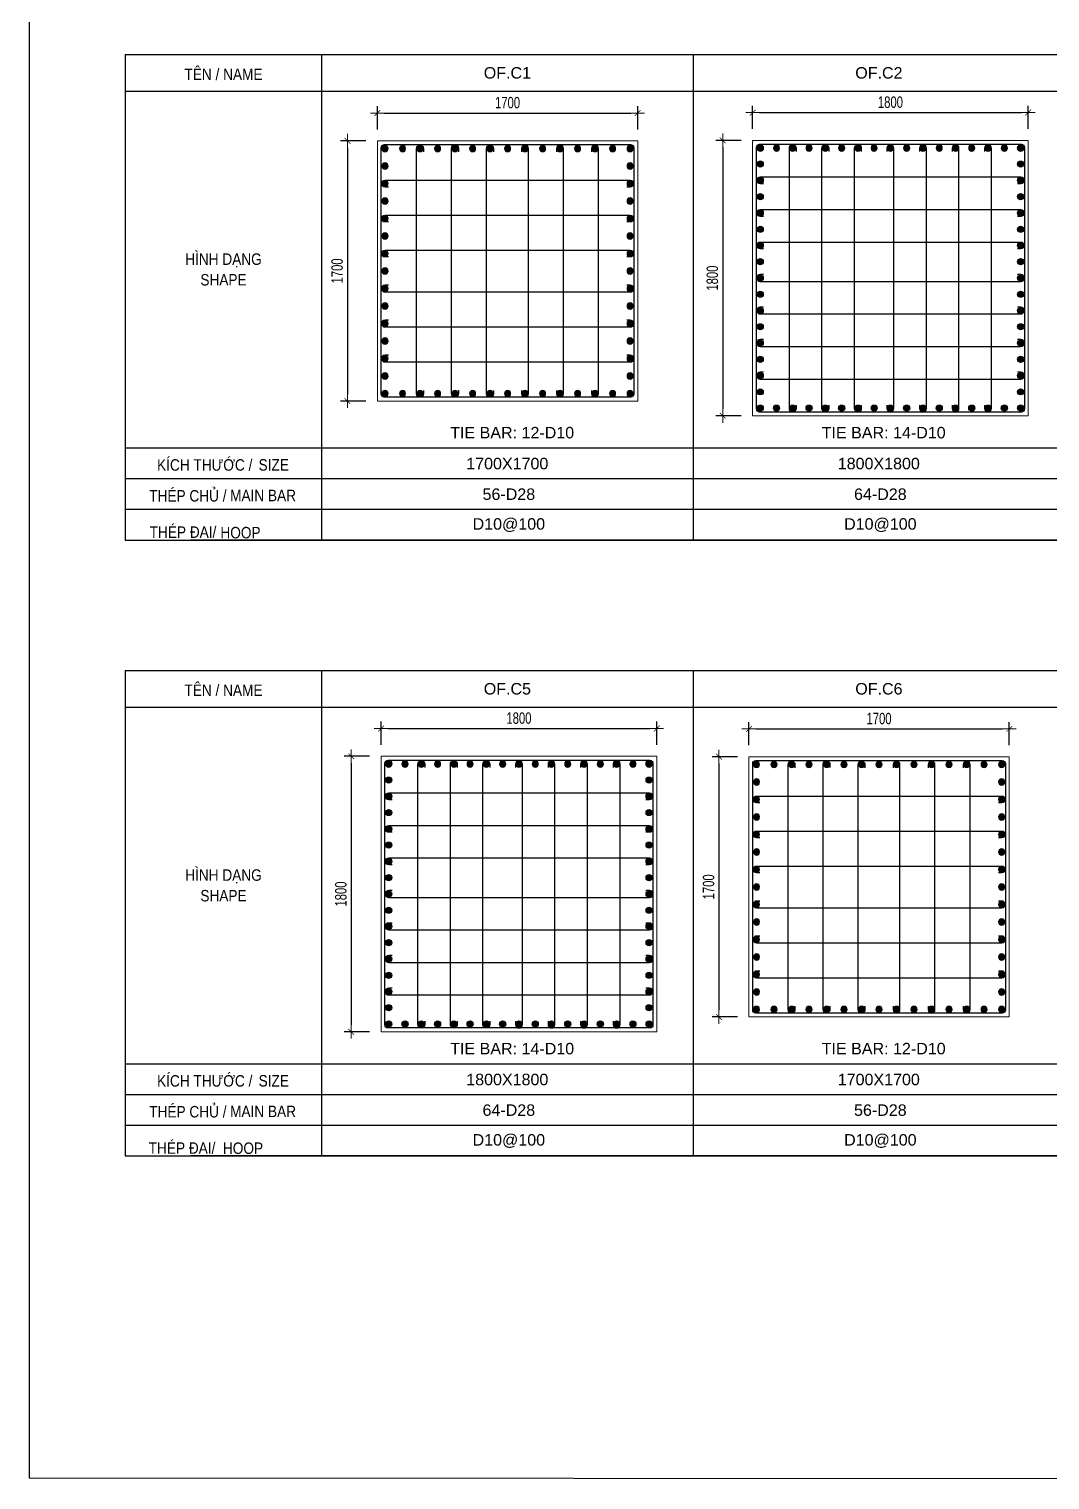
# Model space of a CAD drawing. Header units: millimetres. Extents: x 458085 to 481415, y 87765 to 165974.
# Drawn here: x 458088 to 464755, y 108981 to 118461 of the extents above; entities that cross this region are included whole.
import ezdxf
from ezdxf.enums import TextEntityAlignment as Align

# ---------------------------------------------------------------- set-up
doc = ezdxf.new("R2010")
doc.units = ezdxf.units.MM
doc.linetypes.add('CENTER2', pattern=[1.125, 0.75, -0.125, 0.125, -0.125])
doc.layers.get('Defpoints').update_dxf_attribs({"color": 151, "lineweight": 9})
for name, color, linetype in [('2', 2, 'Continuous'), ('A-ANNO-LEAD', 4, 'Continuous'), ('CEN', 1, 'CENTER2'), ('STL', 3, 'Continuous'), ('TIT1', 3, 'Continuous')]:
    doc.layers.add(name, color=color, linetype=linetype)
for name, color, linetype, lineweight in [('NDC_S_CONTINUOUS', 3, 'Continuous', 20), ('NDC_S_DIM', 1, 'Continuous', 15), ('NDC_S_VN TEXT', 7, 'Continuous', 20)]:
    doc.layers.add(name, color=color, linetype=linetype, lineweight=lineweight)
doc.styles.add('NDC_ARIAL', font='arial.ttf', dxfattribs={"width": 0.85})
doc.styles.add('NDC_DIM', font='', dxfattribs={"width": 0.75})
doc.styles.get('NDC_DIM').set_extended_font_data('Dotum')
doc.dimstyles.new('NDC_dim_30', dxfattribs={"dimscale": 30, "dimtxt": 2.5, "dimasz": 1.5, "dimexe": 1.5, "dimexo": 2.5, "dimgap": 1, "dimtad": 1, "dimdec": 0, "dimzin": 0, "dimdsep": 46, "dimtxsty": 'NDC_DIM', "dimblk": 'DIMMARK', "dimcen": 0.09, "dimdle": 1.2, "dimclrd": 1, "dimclre": 1, "dimclrt": 3, "dimadec": 0, "dimazin": 0, "dimtfac": 1, "dimtdec": 0, "dimtix": 1, "dimtofl": 0, "dimtmove": 0, "dimatfit": 3, "dimfxl": 8, "dimfxlon": 1, "dimtolj": 1, "dimtzin": 0, "dimarcsym": 0})

# ---------------------------------------------------------------- blocks, each defined once
blk = doc.blocks.new('8')
at = {"layer": '2'}
blk.add_hatch(color=256, dxfattribs=at).paths.add_polyline_path([(20, 0, 0.386127), (1.9, 19.9), (-1.9, 19.9, 0.386127), (-20, 0, 1)])
blk.add_circle((0, 0), 20, dxfattribs=at)
blk = doc.blocks.new('5')
at = {"layer": 'CEN', "rotation": 180}
blk.add_blockref('8', (0, 0), dxfattribs=at)
blk = doc.blocks.new('*U152')
at = {"layer": 'STL', "xscale": -1, "rotation": 270}
blk.add_blockref('5', (0, 0), dxfattribs=at)
blk = doc.blocks.new('*U153')
at = {"layer": 'NDC_S_DIM', "color": 0, "linetype": 'ByBlock', "lineweight": -2, "transparency": 16777216}
for p in [(299692.7, 70167.6), (299807.1, 70167.6), (299921.4, 70167.6), (300035.7, 70167.6), (300150, 70167.6), (300264.3, 70167.6), (300378.6, 70167.6), (300493, 70167.6), (300607.3, 70167.6), (300721.6, 70167.6), (300835.9, 70167.6), (300950.2, 70167.6), (301064.6, 70167.6), (301178.9, 70167.6), (301293.2, 70167.6)]:
    blk.add_blockref('*U152', p, dxfattribs=at)
blk = doc.blocks.new('*U171')
at = {"layer": 'STL', "xscale": -1, "rotation": 270}
blk.add_blockref('5', (0, 0), dxfattribs=at)
blk = doc.blocks.new('*U172')
at = {"layer": 'NDC_S_DIM', "color": 0, "linetype": 'ByBlock', "lineweight": -2, "transparency": 16777216}
for p in [(299692.7, 70167.6), (299807.1, 70167.6), (299921.4, 70167.6), (300035.7, 70167.6), (300150, 70167.6), (300264.3, 70167.6), (300378.6, 70167.6), (300493, 70167.6), (300607.3, 70167.6), (300721.6, 70167.6), (300835.9, 70167.6), (300950.2, 70167.6), (301064.6, 70167.6), (301178.9, 70167.6), (301293.2, 70167.6)]:
    blk.add_blockref('*U171', p, dxfattribs=at)
blk = doc.blocks.new('*U173')
at = {"layer": 'STL', "xscale": -1, "rotation": 270}
blk.add_blockref('5', (0, 0), dxfattribs=at)
blk = doc.blocks.new('*U174')
at = {"layer": 'NDC_S_DIM', "color": 0, "linetype": 'ByBlock', "lineweight": -2, "transparency": 16777216}
for p in [(299692.7, 70167.6), (299807.1, 70167.6), (299921.4, 70167.6), (300035.7, 70167.6), (300150, 70167.6), (300264.3, 70167.6), (300378.6, 70167.6), (300493, 70167.6), (300607.3, 70167.6), (300721.6, 70167.6), (300835.9, 70167.6), (300950.2, 70167.6), (301064.6, 70167.6), (301178.9, 70167.6), (301293.2, 70167.6)]:
    blk.add_blockref('*U173', p, dxfattribs=at)
blk = doc.blocks.new('*U154')
at = {"layer": 'STL', "xscale": -1, "rotation": 270}
blk.add_blockref('5', (0, 0), dxfattribs=at)
blk = doc.blocks.new('*U155')
at = {"layer": 'NDC_S_DIM', "color": 0, "linetype": 'ByBlock', "lineweight": -2, "transparency": 16777216}
for p in [(299692.7, 70167.6), (299807.1, 70167.6), (299921.4, 70167.6), (300035.7, 70167.6), (300150, 70167.6), (300264.3, 70167.6), (300378.6, 70167.6), (300493, 70167.6), (300607.3, 70167.6), (300721.6, 70167.6), (300835.9, 70167.6), (300950.2, 70167.6), (301064.6, 70167.6), (301178.9, 70167.6), (301293.2, 70167.6)]:
    blk.add_blockref('*U154', p, dxfattribs=at)
blk = doc.blocks.new('DIMMARK')
at = {"layer": 'NDC_S_DIM', "color": 1}
blk.add_line((-1.5, 0), (1, 0), dxfattribs=at)
at = {"layer": 'NDC_S_DIM', "color": 2, "const_width": 0.1}
blk.add_lwpolyline([(-0.42, -0.42), (0.42, 0.42)], dxfattribs=at)
blk = doc.blocks.new('*D201')
at = {"layer": 'Defpoints', "color": 0, "ltscale": 40, "transparency": 16777216}
for p in [(462062.4, 117912.4), (460362.4, 117730.8), (462062.4, 117730.8)]:
    blk.add_point(p, dxfattribs=at)
at = {"layer": 'NDC_S_DIM', "color": 1, "lineweight": -2, "ltscale": 40, "transparency": 16777216}
for p, q in [((460362.4, 117805.8), (460362.4, 117957.4)), ((462062.4, 117805.8), (462062.4, 117957.4)), ((460407.4, 117912.4), (462017.4, 117912.4))]:
    blk.add_line(p, q, dxfattribs=at)
at = {"layer": 'NDC_S_DIM', "color": 1, "lineweight": -2, "ltscale": 40, "transparency": 16777216, "xscale": 45, "yscale": 45, "zscale": 45, "rotation": 180}
blk.add_blockref('DIMMARK', (460362.4, 117912.4), dxfattribs=at)
at = {"layer": 'NDC_S_DIM', "color": 1, "lineweight": -2, "ltscale": 40, "transparency": 16777216, "xscale": 45, "yscale": 45, "zscale": 45}
blk.add_blockref('DIMMARK', (462062.4, 117912.4), dxfattribs=at)
at = {"layer": 'NDC_S_DIM', "color": 3, "ltscale": 40, "transparency": 16777216, "insert": (461212.4, 117979.9), "char_height": 75, "attachment_point": 5, "style": 'NDC_DIM'}
blk.add_mtext('\\A1;1700', dxfattribs=at)
blk = doc.blocks.new('*D202')
at = {"layer": 'Defpoints', "color": 0, "ltscale": 40, "transparency": 16777216}
for p in [(460362.4, 117730.8), (460167, 116030.8), (460362.4, 116030.8)]:
    blk.add_point(p, dxfattribs=at)
at = {"layer": 'NDC_S_DIM', "color": 1, "lineweight": -2, "ltscale": 40, "transparency": 16777216}
for p, q in [((460287.4, 117730.8), (460122, 117730.8)), ((460167, 117685.8), (460167, 116075.8)), ((460287.4, 116030.8), (460122, 116030.8))]:
    blk.add_line(p, q, dxfattribs=at)
at = {"layer": 'NDC_S_DIM', "color": 1, "lineweight": -2, "ltscale": 40, "transparency": 16777216, "xscale": 45, "yscale": 45, "zscale": 45}
for p, rotation in [((460167, 117730.8), 90), ((460167, 116030.8), 270)]:
    blk.add_blockref('DIMMARK', p, dxfattribs=dict(at, rotation=rotation))
at = {"layer": 'NDC_S_DIM', "color": 3, "ltscale": 40, "transparency": 16777216, "insert": (460099.5, 116880.8), "char_height": 75, "attachment_point": 5, "rotation": 90, "style": 'NDC_DIM'}
blk.add_mtext('\\A1;1700', dxfattribs=at)
blk = doc.blocks.new('*D203')
at = {"layer": 'Defpoints', "color": 0, "ltscale": 40, "transparency": 16777216}
for p in [(464612.9, 117915.5), (462812.9, 117733.9), (464612.9, 117733.9)]:
    blk.add_point(p, dxfattribs=at)
at = {"layer": 'NDC_S_DIM', "color": 1, "lineweight": -2, "ltscale": 40, "transparency": 16777216}
for p, q in [((462812.9, 117808.9), (462812.9, 117960.5)), ((464612.9, 117808.9), (464612.9, 117960.5)), ((462857.9, 117915.5), (464567.9, 117915.5))]:
    blk.add_line(p, q, dxfattribs=at)
at = {"layer": 'NDC_S_DIM', "color": 1, "lineweight": -2, "ltscale": 40, "transparency": 16777216, "xscale": 45, "yscale": 45, "zscale": 45, "rotation": 180}
blk.add_blockref('DIMMARK', (462812.9, 117915.5), dxfattribs=at)
at = {"layer": 'NDC_S_DIM', "color": 1, "lineweight": -2, "ltscale": 40, "transparency": 16777216, "xscale": 45, "yscale": 45, "zscale": 45}
blk.add_blockref('DIMMARK', (464612.9, 117915.5), dxfattribs=at)
at = {"layer": 'NDC_S_DIM', "color": 3, "ltscale": 40, "transparency": 16777216, "insert": (463712.9, 117983), "char_height": 75, "attachment_point": 5, "style": 'NDC_DIM'}
blk.add_mtext('\\A1;1800', dxfattribs=at)
blk = doc.blocks.new('*D204')
at = {"layer": 'Defpoints', "color": 0, "ltscale": 40, "transparency": 16777216}
for p in [(462812.9, 117733.9), (462617.5, 115933.9), (462812.9, 115933.9)]:
    blk.add_point(p, dxfattribs=at)
at = {"layer": 'NDC_S_DIM', "color": 1, "lineweight": -2, "ltscale": 40, "transparency": 16777216}
for p, q in [((462737.9, 117733.9), (462572.5, 117733.9)), ((462617.5, 117688.9), (462617.5, 115978.9)), ((462737.9, 115933.9), (462572.5, 115933.9))]:
    blk.add_line(p, q, dxfattribs=at)
at = {"layer": 'NDC_S_DIM', "color": 1, "lineweight": -2, "ltscale": 40, "transparency": 16777216, "xscale": 45, "yscale": 45, "zscale": 45}
for p, rotation in [((462617.5, 117733.9), 90), ((462617.5, 115933.9), 270)]:
    blk.add_blockref('DIMMARK', p, dxfattribs=dict(at, rotation=rotation))
at = {"layer": 'NDC_S_DIM', "color": 3, "ltscale": 40, "transparency": 16777216, "insert": (462550, 116833.9), "char_height": 75, "attachment_point": 5, "rotation": 90, "style": 'NDC_DIM'}
blk.add_mtext('\\A1;1800', dxfattribs=at)
blk = doc.blocks.new('*U197')
at = {"layer": 'STL', "xscale": -1, "rotation": 270}
blk.add_blockref('5', (0, 0), dxfattribs=at)
blk = doc.blocks.new('*U198')
at = {"layer": 'NDC_S_DIM', "color": 0, "linetype": 'ByBlock', "lineweight": -2, "transparency": 16777216}
for p in [(308694.2, 70751.5), (308800.5, 70751.5), (308906.8, 70751.5), (309013.1, 70751.5), (309119.4, 70751.5), (309225.6, 70751.5), (309331.9, 70751.5), (309438.2, 70751.5), (309544.5, 70751.5), (309650.7, 70751.5), (309757, 70751.5), (309863.3, 70751.5), (309969.6, 70751.5), (310075.9, 70751.5), (310182.1, 70751.5), (310288.4, 70751.5), (310394.7, 70751.5)]:
    blk.add_blockref('*U197', p, dxfattribs=at)
blk = doc.blocks.new('*U156')
at = {"layer": 'STL', "xscale": -1, "rotation": 270}
blk.add_blockref('5', (0, 0), dxfattribs=at)
blk = doc.blocks.new('*U157')
at = {"layer": 'NDC_S_DIM', "color": 0, "linetype": 'ByBlock', "lineweight": -2, "transparency": 16777216}
for p in [(308694.2, 70751.5), (308800.5, 70751.5), (308906.8, 70751.5), (309013.1, 70751.5), (309119.4, 70751.5), (309225.6, 70751.5), (309331.9, 70751.5), (309438.2, 70751.5), (309544.5, 70751.5), (309650.7, 70751.5), (309757, 70751.5), (309863.3, 70751.5), (309969.6, 70751.5), (310075.9, 70751.5), (310182.1, 70751.5), (310288.4, 70751.5), (310394.7, 70751.5)]:
    blk.add_blockref('*U156', p, dxfattribs=at)
blk = doc.blocks.new('*U158')
at = {"layer": 'STL', "xscale": -1, "rotation": 270}
blk.add_blockref('5', (0, 0), dxfattribs=at)
blk = doc.blocks.new('*U159')
at = {"layer": 'NDC_S_DIM', "color": 0, "linetype": 'ByBlock', "lineweight": -2, "transparency": 16777216}
for p in [(308694.2, 70751.5), (308800.5, 70751.5), (308906.8, 70751.5), (309013.1, 70751.5), (309119.4, 70751.5), (309225.6, 70751.5), (309331.9, 70751.5), (309438.2, 70751.5), (309544.5, 70751.5), (309650.7, 70751.5), (309757, 70751.5), (309863.3, 70751.5), (309969.6, 70751.5), (310075.9, 70751.5), (310182.1, 70751.5), (310288.4, 70751.5), (310394.7, 70751.5)]:
    blk.add_blockref('*U158', p, dxfattribs=at)
blk = doc.blocks.new('*U195')
at = {"layer": 'STL', "xscale": -1, "rotation": 270}
blk.add_blockref('5', (0, 0), dxfattribs=at)
blk = doc.blocks.new('*U196')
at = {"layer": 'NDC_S_DIM', "color": 0, "linetype": 'ByBlock', "lineweight": -2, "transparency": 16777216}
for p in [(308694.2, 70751.5), (308800.5, 70751.5), (308906.8, 70751.5), (309013.1, 70751.5), (309119.4, 70751.5), (309225.6, 70751.5), (309331.9, 70751.5), (309438.2, 70751.5), (309544.5, 70751.5), (309650.7, 70751.5), (309757, 70751.5), (309863.3, 70751.5), (309969.6, 70751.5), (310075.9, 70751.5), (310182.1, 70751.5), (310288.4, 70751.5), (310394.7, 70751.5)]:
    blk.add_blockref('*U195', p, dxfattribs=at)
blk = doc.blocks.new('*D269')
at = {"layer": 'Defpoints', "color": 0, "ltscale": 40, "transparency": 16777216}
for p in [(462186.8, 113891), (460386.8, 113709.5), (462186.8, 113709.5)]:
    blk.add_point(p, dxfattribs=at)
at = {"layer": 'NDC_S_DIM', "color": 1, "lineweight": -2, "ltscale": 40, "transparency": 16777216}
for p, q in [((460386.8, 113784.5), (460386.8, 113936)), ((460431.8, 113891), (462141.8, 113891)), ((462186.8, 113784.5), (462186.8, 113936))]:
    blk.add_line(p, q, dxfattribs=at)
at = {"layer": 'NDC_S_DIM', "color": 1, "lineweight": -2, "ltscale": 40, "transparency": 16777216, "xscale": 45, "yscale": 45, "zscale": 45, "rotation": 180}
blk.add_blockref('DIMMARK', (460386.8, 113891), dxfattribs=at)
at = {"layer": 'NDC_S_DIM', "color": 1, "lineweight": -2, "ltscale": 40, "transparency": 16777216, "xscale": 45, "yscale": 45, "zscale": 45}
blk.add_blockref('DIMMARK', (462186.8, 113891), dxfattribs=at)
at = {"layer": 'NDC_S_DIM', "color": 3, "ltscale": 40, "transparency": 16777216, "insert": (461286.8, 113958.6), "char_height": 75, "attachment_point": 5, "style": 'NDC_DIM'}
blk.add_mtext('\\A1;1800', dxfattribs=at)
blk = doc.blocks.new('*D270')
at = {"layer": 'Defpoints', "color": 0, "ltscale": 40, "transparency": 16777216}
for p in [(460386.8, 113709.5), (460191.4, 111909.5), (460386.8, 111909.5)]:
    blk.add_point(p, dxfattribs=at)
at = {"layer": 'NDC_S_DIM', "color": 1, "lineweight": -2, "ltscale": 40, "transparency": 16777216}
for p, q in [((460311.8, 113709.5), (460146.4, 113709.5)), ((460191.4, 113664.5), (460191.4, 111954.5)), ((460311.8, 111909.5), (460146.4, 111909.5))]:
    blk.add_line(p, q, dxfattribs=at)
at = {"layer": 'NDC_S_DIM', "color": 1, "lineweight": -2, "ltscale": 40, "transparency": 16777216, "xscale": 45, "yscale": 45, "zscale": 45}
for p, rotation in [((460191.4, 113709.5), 90), ((460191.4, 111909.5), 270)]:
    blk.add_blockref('DIMMARK', p, dxfattribs=dict(at, rotation=rotation))
at = {"layer": 'NDC_S_DIM', "color": 3, "ltscale": 40, "transparency": 16777216, "insert": (460123.9, 112809.5), "char_height": 75, "attachment_point": 5, "rotation": 90, "style": 'NDC_DIM'}
blk.add_mtext('\\A1;1800', dxfattribs=at)
blk = doc.blocks.new('*U230')
at = {"layer": 'STL', "xscale": -1, "rotation": 270}
blk.add_blockref('5', (0, 0), dxfattribs=at)
blk = doc.blocks.new('*U231')
at = {"layer": 'NDC_S_DIM', "color": 0, "linetype": 'ByBlock', "lineweight": -2, "transparency": 16777216}
for p in [(308694.2, 70751.5), (308800.5, 70751.5), (308906.8, 70751.5), (309013.1, 70751.5), (309119.4, 70751.5), (309225.6, 70751.5), (309331.9, 70751.5), (309438.2, 70751.5), (309544.5, 70751.5), (309650.7, 70751.5), (309757, 70751.5), (309863.3, 70751.5), (309969.6, 70751.5), (310075.9, 70751.5), (310182.1, 70751.5), (310288.4, 70751.5), (310394.7, 70751.5)]:
    blk.add_blockref('*U230', p, dxfattribs=at)
blk = doc.blocks.new('*U224')
at = {"layer": 'STL', "xscale": -1, "rotation": 270}
blk.add_blockref('5', (0, 0), dxfattribs=at)
blk = doc.blocks.new('*U225')
at = {"layer": 'NDC_S_DIM', "color": 0, "linetype": 'ByBlock', "lineweight": -2, "transparency": 16777216}
for p in [(308694.2, 70751.5), (308800.5, 70751.5), (308906.8, 70751.5), (309013.1, 70751.5), (309119.4, 70751.5), (309225.6, 70751.5), (309331.9, 70751.5), (309438.2, 70751.5), (309544.5, 70751.5), (309650.7, 70751.5), (309757, 70751.5), (309863.3, 70751.5), (309969.6, 70751.5), (310075.9, 70751.5), (310182.1, 70751.5), (310288.4, 70751.5), (310394.7, 70751.5)]:
    blk.add_blockref('*U224', p, dxfattribs=at)
blk = doc.blocks.new('*U226')
at = {"layer": 'STL', "xscale": -1, "rotation": 270}
blk.add_blockref('5', (0, 0), dxfattribs=at)
blk = doc.blocks.new('*U227')
at = {"layer": 'NDC_S_DIM', "color": 0, "linetype": 'ByBlock', "lineweight": -2, "transparency": 16777216}
for p in [(308694.2, 70751.5), (308800.5, 70751.5), (308906.8, 70751.5), (309013.1, 70751.5), (309119.4, 70751.5), (309225.6, 70751.5), (309331.9, 70751.5), (309438.2, 70751.5), (309544.5, 70751.5), (309650.7, 70751.5), (309757, 70751.5), (309863.3, 70751.5), (309969.6, 70751.5), (310075.9, 70751.5), (310182.1, 70751.5), (310288.4, 70751.5), (310394.7, 70751.5)]:
    blk.add_blockref('*U226', p, dxfattribs=at)
blk = doc.blocks.new('*U228')
at = {"layer": 'STL', "xscale": -1, "rotation": 270}
blk.add_blockref('5', (0, 0), dxfattribs=at)
blk = doc.blocks.new('*U229')
at = {"layer": 'NDC_S_DIM', "color": 0, "linetype": 'ByBlock', "lineweight": -2, "transparency": 16777216}
for p in [(308694.2, 70751.5), (308800.5, 70751.5), (308906.8, 70751.5), (309013.1, 70751.5), (309119.4, 70751.5), (309225.6, 70751.5), (309331.9, 70751.5), (309438.2, 70751.5), (309544.5, 70751.5), (309650.7, 70751.5), (309757, 70751.5), (309863.3, 70751.5), (309969.6, 70751.5), (310075.9, 70751.5), (310182.1, 70751.5), (310288.4, 70751.5), (310394.7, 70751.5)]:
    blk.add_blockref('*U228', p, dxfattribs=at)
blk = doc.blocks.new('*U232')
at = {"layer": 'STL', "xscale": -1, "rotation": 270}
blk.add_blockref('5', (0, 0), dxfattribs=at)
blk = doc.blocks.new('*U256')
at = {"layer": 'NDC_S_DIM', "color": 0, "linetype": 'ByBlock', "lineweight": -2, "transparency": 16777216}
for p in [(299692.7, 70167.6), (299807.1, 70167.6), (299921.4, 70167.6), (300035.7, 70167.6), (300150, 70167.6), (300264.3, 70167.6), (300378.6, 70167.6), (300493, 70167.6), (300607.3, 70167.6), (300721.6, 70167.6), (300835.9, 70167.6), (300950.2, 70167.6), (301064.6, 70167.6), (301178.9, 70167.6), (301293.2, 70167.6)]:
    blk.add_blockref('*U232', p, dxfattribs=at)
blk = doc.blocks.new('*U257')
at = {"layer": 'STL', "xscale": -1, "rotation": 270}
blk.add_blockref('5', (0, 0), dxfattribs=at)
blk = doc.blocks.new('*U258')
at = {"layer": 'NDC_S_DIM', "color": 0, "linetype": 'ByBlock', "lineweight": -2, "transparency": 16777216}
for p in [(299692.7, 70167.6), (299807.1, 70167.6), (299921.4, 70167.6), (300035.7, 70167.6), (300150, 70167.6), (300264.3, 70167.6), (300378.6, 70167.6), (300493, 70167.6), (300607.3, 70167.6), (300721.6, 70167.6), (300835.9, 70167.6), (300950.2, 70167.6), (301064.6, 70167.6), (301178.9, 70167.6), (301293.2, 70167.6)]:
    blk.add_blockref('*U257', p, dxfattribs=at)
blk = doc.blocks.new('*U259')
at = {"layer": 'STL', "xscale": -1, "rotation": 270}
blk.add_blockref('5', (0, 0), dxfattribs=at)
blk = doc.blocks.new('*U260')
at = {"layer": 'NDC_S_DIM', "color": 0, "linetype": 'ByBlock', "lineweight": -2, "transparency": 16777216}
for p in [(299692.7, 70167.6), (299807.1, 70167.6), (299921.4, 70167.6), (300035.7, 70167.6), (300150, 70167.6), (300264.3, 70167.6), (300378.6, 70167.6), (300493, 70167.6), (300607.3, 70167.6), (300721.6, 70167.6), (300835.9, 70167.6), (300950.2, 70167.6), (301064.6, 70167.6), (301178.9, 70167.6), (301293.2, 70167.6)]:
    blk.add_blockref('*U259', p, dxfattribs=at)
blk = doc.blocks.new('*U261')
at = {"layer": 'STL', "xscale": -1, "rotation": 270}
blk.add_blockref('5', (0, 0), dxfattribs=at)
blk = doc.blocks.new('*U262')
at = {"layer": 'NDC_S_DIM', "color": 0, "linetype": 'ByBlock', "lineweight": -2, "transparency": 16777216}
for p in [(299692.7, 70167.6), (299807.1, 70167.6), (299921.4, 70167.6), (300035.7, 70167.6), (300150, 70167.6), (300264.3, 70167.6), (300378.6, 70167.6), (300493, 70167.6), (300607.3, 70167.6), (300721.6, 70167.6), (300835.9, 70167.6), (300950.2, 70167.6), (301064.6, 70167.6), (301178.9, 70167.6), (301293.2, 70167.6)]:
    blk.add_blockref('*U261', p, dxfattribs=at)
blk = doc.blocks.new('*D271')
at = {"layer": 'Defpoints', "color": 0, "ltscale": 40, "transparency": 16777216}
for p in [(464488.5, 113887.9), (462788.5, 113706.3), (464488.5, 113706.3)]:
    blk.add_point(p, dxfattribs=at)
at = {"layer": 'NDC_S_DIM', "color": 1, "lineweight": -2, "ltscale": 40, "transparency": 16777216}
for p, q in [((462788.5, 113781.3), (462788.5, 113932.9)), ((462833.5, 113887.9), (464443.5, 113887.9)), ((464488.5, 113781.3), (464488.5, 113932.9))]:
    blk.add_line(p, q, dxfattribs=at)
at = {"layer": 'NDC_S_DIM', "color": 1, "lineweight": -2, "ltscale": 40, "transparency": 16777216, "xscale": 45, "yscale": 45, "zscale": 45, "rotation": 180}
blk.add_blockref('DIMMARK', (462788.5, 113887.9), dxfattribs=at)
at = {"layer": 'NDC_S_DIM', "color": 1, "lineweight": -2, "ltscale": 40, "transparency": 16777216, "xscale": 45, "yscale": 45, "zscale": 45}
blk.add_blockref('DIMMARK', (464488.5, 113887.9), dxfattribs=at)
at = {"layer": 'NDC_S_DIM', "color": 3, "ltscale": 40, "transparency": 16777216, "insert": (463638.5, 113955.5), "char_height": 75, "attachment_point": 5, "style": 'NDC_DIM'}
blk.add_mtext('\\A1;1700', dxfattribs=at)
blk = doc.blocks.new('*D272')
at = {"layer": 'Defpoints', "color": 0, "ltscale": 40, "transparency": 16777216}
for p in [(462788.5, 113706.3), (462593.1, 112006.3), (462788.5, 112006.3)]:
    blk.add_point(p, dxfattribs=at)
at = {"layer": 'NDC_S_DIM', "color": 1, "lineweight": -2, "ltscale": 40, "transparency": 16777216}
for p, q in [((462713.5, 113706.3), (462548.1, 113706.3)), ((462593.1, 113661.3), (462593.1, 112051.3)), ((462713.5, 112006.3), (462548.1, 112006.3))]:
    blk.add_line(p, q, dxfattribs=at)
at = {"layer": 'NDC_S_DIM', "color": 1, "lineweight": -2, "ltscale": 40, "transparency": 16777216, "xscale": 45, "yscale": 45, "zscale": 45}
for p, rotation in [((462593.1, 113706.3), 90), ((462593.1, 112006.3), 270)]:
    blk.add_blockref('DIMMARK', p, dxfattribs=dict(at, rotation=rotation))
at = {"layer": 'NDC_S_DIM', "color": 3, "ltscale": 40, "transparency": 16777216, "insert": (462525.6, 112856.3), "char_height": 75, "attachment_point": 5, "rotation": 90, "style": 'NDC_DIM'}
blk.add_mtext('\\A1;1700', dxfattribs=at)

msp = doc.modelspace()

# ---------------------------------------------------------------- linework, layer by layer
at = {"layer": '2', "lineweight": -2, "ltscale": 1000}
for points in [[(462037.4, 117685.8), (462037.4, 116075.8, -0.414214), (462017.4, 116055.8), (460407.4, 116055.8, -0.414214), (460387.4, 116075.8), (460387.4, 117685.8, -0.414214), (460407.4, 117705.8), (462017.4, 117705.8, -0.414214)], [(464587.9, 117688.9), (464587.9, 115978.9, -0.414214), (464567.9, 115958.9), (462857.9, 115958.9, -0.414214), (462837.9, 115978.9), (462837.9, 117688.9, -0.414214), (462857.9, 117708.9), (464567.9, 117708.9, -0.414214)], [(462161.8, 113664.5), (462161.8, 111954.5, -0.414214), (462141.8, 111934.5), (460431.8, 111934.5, -0.414214), (460411.8, 111954.5), (460411.8, 113664.5, -0.414214), (460431.8, 113684.5), (462141.8, 113684.5, -0.414214)], [(464463.5, 113661.3), (464463.5, 112051.3, -0.414214), (464443.5, 112031.3), (462833.5, 112031.3, -0.414214), (462813.5, 112051.3), (462813.5, 113661.3, -0.414214), (462833.5, 113681.3), (464443.5, 113681.3, -0.414214)]]:
    msp.add_lwpolyline(points, format="xyb", close=True, dxfattribs=at)
at = {"layer": '2'}
for points in [[(460663.3, 116100.4), (460663.3, 116078.3, -1), (460618.3, 116078.3), (460618.3, 117680.3, -1), (460663.3, 117680.3), (460663.3, 117658.1)], [(460891.9, 116101.9), (460891.9, 116079.8, -1), (460846.9, 116079.8), (460846.9, 117681.8, -1), (460891.9, 117681.8), (460891.9, 117659.6)], [(461120.6, 116100.4), (461120.6, 116078.3, -1), (461075.6, 116078.3), (461075.6, 117680.3, -1), (461120.6, 117680.3), (461120.6, 117658.1)], [(461304.2, 116100.4), (461304.2, 116078.3, 1), (461349.2, 116078.3), (461349.2, 117680.3, 1), (461304.2, 117680.3), (461304.2, 117658.1)], [(461532.8, 116100.4), (461532.8, 116078.3, 1), (461577.9, 116078.3), (461577.9, 117680.3, 1), (461532.8, 117680.3), (461532.8, 117658.1)], [(461761.5, 116100.4), (461761.5, 116078.3, 1), (461806.5, 116078.3), (461806.5, 117680.3, 1), (461761.5, 117680.3), (461761.5, 117658.1)], [(463097.7, 116003.5), (463097.7, 115981.4, -1), (463052.7, 115981.4), (463052.7, 117683.4, -1), (463097.7, 117683.4), (463097.7, 117661.3)], [(463310.3, 116003.5), (463310.3, 115981.4, -1), (463265.2, 115981.4), (463265.2, 117683.4, -1), (463310.3, 117683.4), (463310.3, 117661.3)], [(463522.8, 116003.5), (463522.8, 115981.4, -1), (463477.8, 115981.4), (463477.8, 117683.4, -1), (463522.8, 117683.4), (463522.8, 117661.3)], [(463690.4, 116003.5), (463690.4, 115981.4, 1), (463735.4, 115981.4), (463735.4, 117683.4, 1), (463690.4, 117683.4), (463690.4, 117661.3)], [(463902.9, 116003.5), (463902.9, 115981.4, 1), (463947.9, 115981.4), (463947.9, 117683.4, 1), (463902.9, 117683.4), (463902.9, 117661.3)], [(464115.5, 116003.5), (464115.5, 115981.4, 1), (464160.5, 115981.4), (464160.5, 117683.4, 1), (464115.5, 117683.4), (464115.5, 117661.3)], [(464328, 116003.5), (464328, 115981.4, 1), (464373.1, 115981.4), (464373.1, 117683.4, 1), (464328, 117683.4), (464328, 117661.3)], [(460434.3, 117429.1), (460412.2, 117429.1, -1), (460412.2, 117474.2), (462014.2, 117474.2, -1), (462014.2, 117429.1), (461992.1, 117429.1)], [(462884.8, 117449.8), (462862.6, 117449.8, -1), (462862.6, 117494.8), (464564.7, 117494.8, -1), (464564.7, 117449.8), (464542.5, 117449.8)], [(462884.8, 117237.2), (462862.6, 117237.2, -1), (462862.6, 117282.3), (464564.7, 117282.3, -1), (464564.7, 117237.2), (464542.5, 117237.2)], [(460434.3, 117200.5), (460412.2, 117200.5, -1), (460412.2, 117245.5), (462014.2, 117245.5, -1), (462014.2, 117200.5), (461992.1, 117200.5)], [(460434.3, 116971.9), (460412.2, 116971.9, -1), (460412.2, 117016.9), (462014.2, 117016.9, -1), (462014.2, 116971.9), (461992.1, 116971.9)], [(462884.8, 117024.7), (462862.6, 117024.7, -1), (462862.6, 117069.7), (464564.7, 117069.7, -1), (464564.7, 117024.7), (464542.5, 117024.7)], [(462884.8, 116857.2), (462862.6, 116857.2, 1), (462862.6, 116812.1), (464564.7, 116812.1, 1), (464564.7, 116857.2), (464542.5, 116857.2)], [(460434.3, 116788.2), (460412.2, 116788.2, 1), (460412.2, 116743.2), (462014.2, 116743.2, 1), (462014.2, 116788.2), (461992.1, 116788.2)], [(462884.8, 116644.6), (462862.6, 116644.6, 1), (462862.6, 116599.6), (464564.7, 116599.6, 1), (464564.7, 116644.6), (464542.5, 116644.6)], [(460434.3, 116559.6), (460412.2, 116559.6, 1), (460412.2, 116514.6), (462014.2, 116514.6, 1), (462014.2, 116559.6), (461992.1, 116559.6)], [(462884.8, 116432), (462862.6, 116432, 1), (462862.6, 116387), (464564.7, 116387, 1), (464564.7, 116432), (464542.5, 116432)], [(460434.3, 116331), (460412.2, 116331, 1), (460412.2, 116286), (462014.2, 116286, 1), (462014.2, 116331), (461992.1, 116331)], [(462884.8, 116219.5), (462862.6, 116219.5, 1), (462862.6, 116174.5), (464564.7, 116174.5, 1), (464564.7, 116219.5), (464542.5, 116219.5)], [(460671.6, 111979.1), (460671.6, 111957, -1), (460626.6, 111957), (460626.6, 113659, -1), (460671.6, 113659), (460671.6, 113636.8)], [(460884.2, 111979.1), (460884.2, 111957, -1), (460839.1, 111957), (460839.1, 113659, -1), (460884.2, 113659), (460884.2, 113636.8)], [(461096.7, 111979.1), (461096.7, 111957, -1), (461051.7, 111957), (461051.7, 113659, -1), (461096.7, 113659), (461096.7, 113636.8)], [(461264.3, 111979.1), (461264.3, 111957, 1), (461309.3, 111957), (461309.3, 113659, 1), (461264.3, 113659), (461264.3, 113636.8)], [(461476.8, 111979.1), (461476.8, 111957, 1), (461521.8, 111957), (461521.8, 113659, 1), (461476.8, 113659), (461476.8, 113636.8)], [(461689.4, 111979.1), (461689.4, 111957, 1), (461734.4, 111957), (461734.4, 113659, 1), (461689.4, 113659), (461689.4, 113636.8)], [(461901.9, 111979.1), (461901.9, 111957, 1), (461947, 111957), (461947, 113659, 1), (461901.9, 113659), (461901.9, 113636.8)], [(463089.4, 112076), (463089.4, 112053.8, -1), (463044.4, 112053.8), (463044.4, 113655.8, -1), (463089.4, 113655.8), (463089.4, 113633.7)], [(463318, 112077.5), (463318, 112055.3, -1), (463273, 112055.3), (463273, 113657.3, -1), (463318, 113657.3), (463318, 113635.2)], [(463546.7, 112076), (463546.7, 112053.8, -1), (463501.7, 112053.8), (463501.7, 113655.8, -1), (463546.7, 113655.8), (463546.7, 113633.7)], [(463730.3, 112076), (463730.3, 112053.8, 1), (463775.3, 112053.8), (463775.3, 113655.8, 1), (463730.3, 113655.8), (463730.3, 113633.7)], [(463958.9, 112076), (463958.9, 112053.8, 1), (464003.9, 112053.8), (464003.9, 113655.8, 1), (463958.9, 113655.8), (463958.9, 113633.7)], [(464187.6, 112076), (464187.6, 112053.8, 1), (464232.6, 112053.8), (464232.6, 113655.8, 1), (464187.6, 113655.8), (464187.6, 113633.7)], [(460458.7, 113425.4), (460436.5, 113425.4, -1), (460436.5, 113470.4), (462138.6, 113470.4, -1), (462138.6, 113425.4), (462116.4, 113425.4)], [(462860.4, 113404.7), (462838.3, 113404.7, -1), (462838.3, 113449.7), (464440.3, 113449.7, -1), (464440.3, 113404.7), (464418.2, 113404.7)], [(460458.7, 113212.8), (460436.5, 113212.8, -1), (460436.5, 113257.8), (462138.6, 113257.8, -1), (462138.6, 113212.8), (462116.4, 113212.8)], [(462860.4, 113176.1), (462838.3, 113176.1, -1), (462838.3, 113221.1), (464440.3, 113221.1, -1), (464440.3, 113176.1), (464418.2, 113176.1)], [(460458.7, 113000.2), (460436.5, 113000.2, -1), (460436.5, 113045.3), (462138.6, 113045.3, -1), (462138.6, 113000.2), (462116.4, 113000.2)], [(462860.4, 112947.4), (462838.3, 112947.4, -1), (462838.3, 112992.4), (464440.3, 112992.4, -1), (464440.3, 112947.4), (464418.2, 112947.4)], [(460458.7, 112832.7), (460436.5, 112832.7, 1), (460436.5, 112787.7), (462138.6, 112787.7, 1), (462138.6, 112832.7), (462116.4, 112832.7)], [(462860.4, 112763.8), (462838.3, 112763.8, 1), (462838.3, 112718.8), (464440.3, 112718.8, 1), (464440.3, 112763.8), (464418.2, 112763.8)], [(460458.7, 112620.1), (460436.5, 112620.1, 1), (460436.5, 112575.1), (462138.6, 112575.1, 1), (462138.6, 112620.1), (462116.4, 112620.1)], [(462860.4, 112535.2), (462838.3, 112535.2, 1), (462838.3, 112490.1), (464440.3, 112490.1, 1), (464440.3, 112535.2), (464418.2, 112535.2)], [(460458.7, 112407.6), (460436.5, 112407.6, 1), (460436.5, 112362.6), (462138.6, 112362.6, 1), (462138.6, 112407.6), (462116.4, 112407.6)], [(462860.4, 112306.5), (462838.3, 112306.5, 1), (462838.3, 112261.5), (464440.3, 112261.5, 1), (464440.3, 112306.5), (464418.2, 112306.5)], [(460458.7, 112195), (460436.5, 112195, 1), (460436.5, 112150), (462138.6, 112150, 1), (462138.6, 112195), (462116.4, 112195)]]:
    msp.add_lwpolyline(points, format="xyb", dxfattribs=at)
at = {"layer": 'A-ANNO-LEAD'}
msp.add_lwpolyline([(458087.5, 108994), (479422.5, 108980.9), (479422.5, 125600.9), (458087.5, 125614)], close=True, dxfattribs=at)
at = {"layer": 'NDC_S_CONTINUOUS', "ltscale": 70}
for points in [[(462062.4, 117730.8), (462062.4, 116030.8), (460362.4, 116030.8), (460362.4, 117730.8), (462062.4, 117730.8)], [(464612.9, 117733.9), (464612.9, 115933.9), (462812.9, 115933.9), (462812.9, 117733.9), (464612.9, 117733.9)], [(462186.8, 113709.5), (462186.8, 111909.5), (460386.8, 111909.5), (460386.8, 113709.5), (462186.8, 113709.5)], [(464488.5, 113706.3), (464488.5, 112006.3), (462788.5, 112006.3), (462788.5, 113706.3), (464488.5, 113706.3)]]:
    msp.add_lwpolyline(points, dxfattribs=at)
at = {"layer": 'TIT1', "color": 2}
for p, q in [((458715.4, 118295), (479422.5, 118295)), ((458715.4, 114270.6), (479422.5, 114270.6))]:
    msp.add_line(p, q, dxfattribs=at)
at = {"layer": 'TIT1'}
for p, q in [((458715.4, 118295), (458715.4, 115122.3)), ((459999.3, 115122.3), (459999.3, 118295)), ((462425.4, 118295), (462425.4, 115122.3)), ((458715.4, 118055), (479422.5, 118055)), ((458715.4, 115122.3), (479422.5, 115122.3)), ((458715.4, 114270.6), (458715.4, 111097.9)), ((459999.3, 111097.9), (459999.3, 114270.6)), ((462425.4, 114270.6), (462425.4, 111097.9)), ((458715.4, 114030.6), (479422.5, 114030.6)), ((458715.4, 111097.9), (479422.5, 111097.9))]:
    msp.add_line(p, q, dxfattribs=at)
at = {"layer": 'TIT1', "color": 8}
for p, q in [((479422.5, 115722.3), (458715.4, 115722.3)), ((479422.5, 115522.3), (458715.4, 115522.3)), ((479422.5, 115322.3), (458715.4, 115322.3)), ((479422.5, 115122.3), (459144.6, 115122.3)), ((479422.5, 111697.9), (458715.4, 111697.9)), ((479422.5, 111497.9), (458715.4, 111497.9)), ((479422.5, 111297.9), (458715.4, 111297.9)), ((479422.5, 111097.9), (459144.6, 111097.9))]:
    msp.add_line(p, q, dxfattribs=at)

# ---------------------------------------------------------------- block references
at = {"layer": 'NDC_S_DIM'}
for name, p in [('*U153', (160719.4, 47512.7)), ('*U198', (154168.4, 46931.9)), ('*U172', (160719.4, 45912.2)), ('*U231', (151742.3, 42907.4)), ('*U256', (163145.5, 43488.2)), ('*U258', (163145.5, 41887.8))]:
    msp.add_blockref(name, p, dxfattribs=at)
at = {"layer": 'NDC_S_DIM', "rotation": 90}
for name, p in [('*U174', (530579.8, -183612.9)), ('*U155', (532180.2, -183612.9)), ('*U260', (533005.9, -187637.4)), ('*U262', (534606.3, -187637.4))]:
    msp.add_blockref(name, p, dxfattribs=at)
at = {"layer": 'NDC_S_DIM', "xscale": -1}
for name, p, rotation in [('*U159', (392111.1, -192709.8), 270), ('*U196', (393811.6, -192709.8), 270), ('*U157', (154168.4, 186735.9), 180), ('*U227', (389685, -196734.3), 270), ('*U229', (391385.5, -196734.3), 270), ('*U225', (151742.3, 182711.5), 180)]:
    msp.add_blockref(name, p, dxfattribs=dict(at, rotation=rotation))

# ---------------------------------------------------------------- texts
at = {"layer": 'NDC_S_VN TEXT', "style": 'NDC_ARIAL', "width": 0.85}
for s, p in [('HÌNH DẠNG', (459357.4, 116959.3)), ('KÍCH THƯỚC /', (459235, 115622.3)), ('THÉP CHỦ /', (459124.9, 115422.3)), ('THÉP ĐAI/', (459093, 115183.4)), ('HÌNH DẠNG', (459357.4, 112934.9)), ('KÍCH THƯỚC /', (459235, 111597.9)), ('THÉP CHỦ /', (459124.9, 111397.9)), ('THÉP ĐAI/', (459086.7, 111158.9))]:
    msp.add_text(s, height=75, dxfattribs=at).set_placement(p, align=Align.MIDDLE)
at = {"layer": 'TIT1', "style": 'NDC_ARIAL', "width": 0.85}
for s, p in [('TÊN / NAME', (459357.4, 118175)), ('SHAPE', (459357.4, 116823.1)), ('SIZE', (459685.5, 115613.5)), ('MAIN BAR', (459615.8, 115413.5)), ('HOOP', (459468.4, 115170.8)), ('TÊN / NAME', (459357.4, 114150.6)), ('SHAPE', (459357.4, 112798.7)), ('SIZE', (459685.5, 111589.1)), ('MAIN BAR', (459615.8, 111389)), ('HOOP', (459484.9, 111148.7))]:
    msp.add_text(s, height=75, dxfattribs=at).set_placement(p, align=Align.MIDDLE)
at = {"layer": 'TIT1', "color": 2, "style": 'NDC_ARIAL'}
for s, p in [('OF.C1', (461211.4, 118175)), ('OF.C2', (463637.5, 118175)), ('OF.C5', (461211.4, 114150.6)), ('OF.C6', (463637.5, 114150.6))]:
    msp.add_text(s, height=75, dxfattribs=at).set_placement(p, align=Align.MIDDLE)
at = {"layer": 'TIT1', "style": 'NDC_ARIAL'}
for s, p in [('TIE BAR: 12-D10', (461242.7, 115824.1)), ('TIE BAR: 14-D10', (463668.8, 115824.1)), ('1700X1700', (461210.8, 115622.1)), ('56-D28', (461220.9, 115422.1)), ('64-D28', (463647, 115422.1)), ('D10@100', (461220.9, 115222.1)), ('D10@100', (463647, 115222.1)), ('TIE BAR: 14-D10', (461242.7, 111799.6)), ('TIE BAR: 12-D10', (463668.8, 111799.6)), ('1700X1700', (463636.9, 111597.7)), ('64-D28', (461220.9, 111397.7)), ('56-D28', (463647, 111397.7)), ('D10@100', (461220.9, 111197.7)), ('D10@100', (463647, 111197.7))]:
    msp.add_text(s, height=75, dxfattribs=at).set_placement(p, align=Align.MIDDLE)
at = {"layer": 'TIT1', "color": 6, "style": 'NDC_ARIAL'}
for p in [(463636.9, 115622.1), (461210.8, 111597.7)]:
    msp.add_text('1800X1800', height=75, dxfattribs=at).set_placement(p, align=Align.MIDDLE)

# ---------------------------------------------------------------- dimensions: what is measured, and where the dimension line sits
at = {"layer": 'NDC_S_DIM', "ltscale": 40}
for base, p1, p2, picture, middle in [((464612.9, 117915.5), (462812.9, 117733.9), (464612.9, 117733.9), '*D203', (463712.9, 117983)), ((462062.4, 117912.4), (460362.4, 117730.8), (462062.4, 117730.8), '*D201', (461212.4, 117979.9)), ((462186.8, 113891), (460386.8, 113709.5), (462186.8, 113709.5), '*D269', (461286.8, 113958.6)), ((464488.5, 113887.9), (462788.5, 113706.3), (464488.5, 113706.3), '*D271', (463638.5, 113955.5))]:
    dim = msp.add_linear_dim(base=base, p1=p1, p2=p2, dimstyle='NDC_dim_30', dxfattribs=at)
    dim.commit()
    dim.dimension.update_dxf_attribs({"geometry": picture, "text_midpoint": middle})
for base, p1, p2, picture, middle in [((460167, 116030.8), (460362.4, 117730.8), (460362.4, 116030.8), '*D202', (460099.5, 116880.8)), ((462617.5, 115933.9), (462812.9, 117733.9), (462812.9, 115933.9), '*D204', (462550, 116833.9)), ((460191.4, 111909.5), (460386.8, 113709.5), (460386.8, 111909.5), '*D270', (460123.9, 112809.5)), ((462593.1, 112006.3), (462788.5, 113706.3), (462788.5, 112006.3), '*D272', (462525.6, 112856.3))]:
    dim = msp.add_linear_dim(base=base, p1=p1, p2=p2, angle=90, dimstyle='NDC_dim_30', dxfattribs=at)
    dim.commit()
    dim.dimension.update_dxf_attribs({"geometry": picture, "text_midpoint": middle})

doc.saveas('drawing.dxf')
